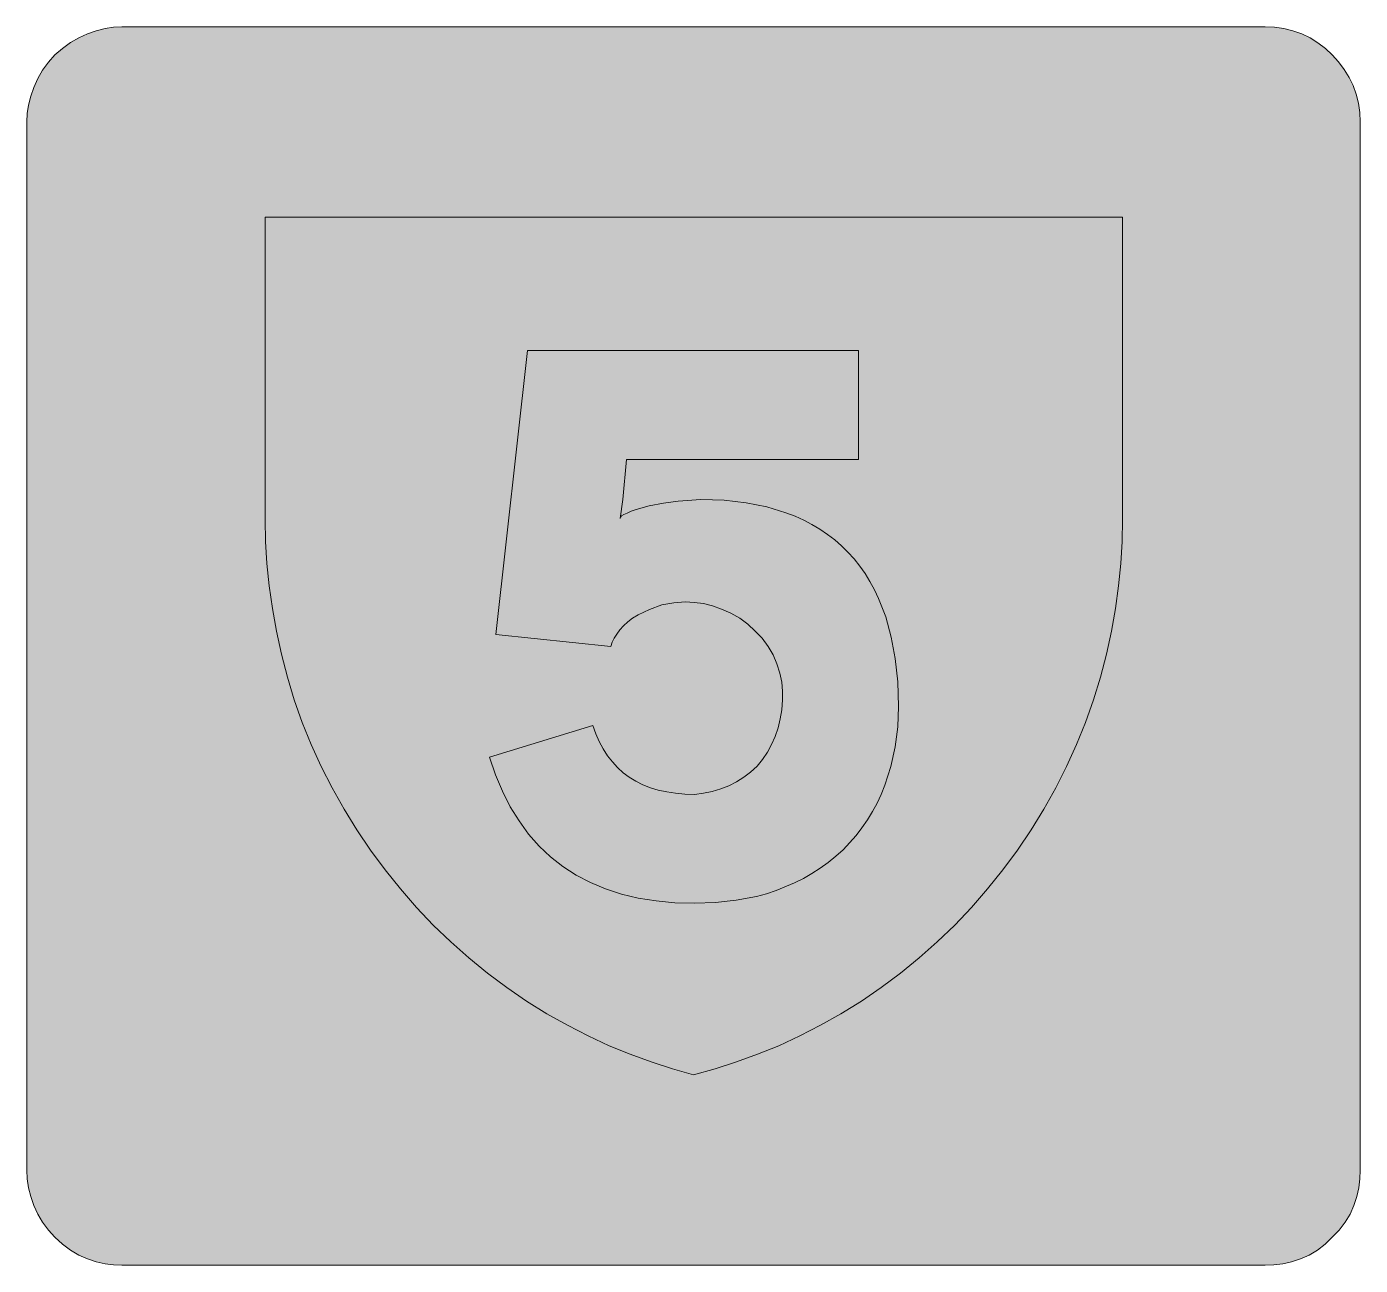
# Model space of a CAD drawing. Header units: metres. Extents: x 153 to 418, y 13 to 259.
import ezdxf

# ---------------------------------------------------------------- set-up
doc = ezdxf.new("R2010")
doc.units = ezdxf.units.M
for name, color, linetype, true_color in [('FILL_BLACK_000000', 7, 'Continuous', 0x000000), ('FILL_BLUE_0000FF', 7, 'Continuous', 0x0000ff), ('FILL_YELLOW_FFFF00', 7, 'Continuous', 0xffff00)]:
    doc.layers.add(name, color=color, linetype=linetype, true_color=true_color)

msp = doc.modelspace()

# ---------------------------------------------------------------- hatches: boundary and pattern name
at = {"layer": 'FILL_BLACK_000000', "true_color": 0x000000}
h = msp.add_hatch(color=7, dxfattribs=at)
h.dxf.hatch_style = 1
h.paths.add_polyline_path([(318.12, 172.98), (272.04, 172.98), (271.32, 165.06), (270.78, 161.28), (270.85, 161.55), (271.09, 161.82), (271.54, 162.09), (272.22, 162.36), (273, 162.74), (273.97, 163.08), (276.54, 163.8), (279.42, 164.32), (282.3, 164.7), (286.8, 165.06), (291.45, 164.89), (295.82, 164.4), (299.91, 163.57), (303.71, 162.42), (305.51, 161.72), (307.23, 160.94), (308.87, 160.08), (310.45, 159.15), (311.95, 158.13), (313.38, 157.03), (314.73, 155.85), (316, 154.6), (317.21, 153.26), (318.34, 151.85), (319.39, 150.36), (320.36, 148.79), (321.26, 147.15), (322.09, 145.42), (323.5, 141.75), (324.61, 137.77), (325.4, 133.48), (325.88, 128.9), (326.04, 124.02), (325.87, 119.98), (325.36, 115.99), (324.52, 112.1), (323.34, 108.36), (322.62, 106.56), (321.79, 104.82), (320.88, 103.13), (319.87, 101.5), (318.79, 99.92), (317.62, 98.41), (315.06, 95.58), (313.61, 94.27), (312.09, 93.05), (310.51, 91.91), (308.87, 90.85), (307.17, 89.88), (305.42, 89), (301.74, 87.48), (299.83, 86.85), (297.87, 86.33), (293.84, 85.54), (289.72, 85.1), (285.54, 84.96), (281.65, 85.07), (277.94, 85.42), (274.41, 85.98), (271.06, 86.78), (267.89, 87.8), (264.9, 89.05), (262.09, 90.53), (259.46, 92.23), (257.01, 94.15), (254.74, 96.31), (252.65, 98.68), (250.74, 101.29), (249, 104.11), (247.44, 107.17), (246.06, 110.44), (244.86, 113.94), (265.38, 120.24), (265.97, 118.6), (266.66, 117.04), (267.44, 115.59), (268.3, 114.23), (269.26, 112.99), (270.29, 111.86), (271.4, 110.86), (272.58, 109.98), (273.9, 109.16), (275.31, 108.46), (276.81, 107.87), (278.38, 107.39), (280.05, 107.03), (281.79, 106.77), (283.62, 106.61), (285.54, 106.56), (287.34, 106.77), (289.08, 107.13), (290.75, 107.63), (292.36, 108.27), (293.89, 109.05), (295.34, 109.95), (296.7, 110.98), (297.96, 112.14), (299.05, 113.47), (300.01, 114.9), (300.85, 116.42), (301.56, 118.03), (302.13, 119.73), (302.57, 121.51), (302.86, 123.36), (303, 125.28), (303.03, 127.04), (302.86, 128.81), (302.49, 130.62), (301.92, 132.48), (301.14, 134.23), (300.16, 135.92), (298.98, 137.52), (297.6, 138.96), (296.15, 140.34), (294.54, 141.52), (292.79, 142.5), (290.94, 143.28), (289.16, 143.96), (287.34, 144.4), (285.52, 144.65), (283.74, 144.72), (281.47, 144.58), (279.06, 144.18), (276.65, 143.26), (274.38, 142.2), (273.29, 141.5), (272.32, 140.76), (271.47, 139.99), (270.73, 139.18), (270.12, 138.37), (269.62, 137.54), (269.24, 136.72), (268.98, 135.9), (246.12, 138.24), (252.42, 194.58), (318.12, 194.58), (318.12, 172.98)])
at = {"layer": 'FILL_BLUE_0000FF', "true_color": 0x0000ff}
h = msp.add_hatch(color=7, dxfattribs=at)
h.dxf.hatch_style = 1
h.paths.add_polyline_path([(400.64, 258.75), (402.49, 258.47), (404.29, 258.02), (406.03, 257.4), (407.69, 256.61), (409.26, 255.65), (410.73, 254.53), (412.08, 253.26), (413.35, 251.86), (414.47, 250.37), (415.43, 248.79), (416.22, 247.14), (416.84, 245.42), (417.29, 243.64), (417.57, 241.81), (417.66, 239.94), (417.66, 32.04), (417.59, 30.28), (417.37, 28.53), (416.98, 26.77), (416.4, 25.02), (415.62, 23.3), (414.65, 21.67), (413.46, 20.13), (412.08, 18.72), (410.67, 17.34), (409.13, 16.16), (407.5, 15.18), (405.78, 14.4), (404.03, 13.82), (402.27, 13.43), (400.52, 13.21), (398.76, 13.14), (171.96, 13.14), (170.31, 13.21), (168.61, 13.43), (166.87, 13.82), (165.12, 14.4), (163.4, 15.18), (161.75, 16.16), (160.16, 17.34), (158.64, 18.72), (157.36, 20.13), (156.23, 21.67), (155.27, 23.3), (154.5, 25.02), (153.9, 26.77), (153.44, 28.53), (153.16, 30.28), (153.06, 32.04), (153.06, 239.94), (153.16, 241.59), (153.44, 243.29), (153.9, 245.03), (154.5, 246.78), (155.27, 248.53), (156.23, 250.22), (157.36, 251.82), (158.64, 253.26), (160.16, 254.54), (161.75, 255.67), (163.4, 256.63), (165.12, 257.4), (166.87, 258), (168.61, 258.46), (170.31, 258.74), (171.96, 258.84), (398.76, 258.84), (400.64, 258.75)])
at = {"layer": 'FILL_YELLOW_FFFF00', "true_color": 0xffff00}
h = msp.add_hatch(color=7, dxfattribs=at)
h.dxf.hatch_style = 1
h.paths.add_polyline_path([(281.17, 52.12), (276.99, 53.48), (272.8, 55.02), (268.62, 56.7), (264.47, 58.66), (260.36, 60.77), (256.29, 63.05), (252.24, 65.52), (248.31, 68.23), (244.49, 71.09), (240.78, 74.11), (237.19, 77.29), (233.72, 80.62), (230.4, 84.12), (227.2, 87.79), (224.16, 91.62), (221.28, 95.52), (218.56, 99.54), (216.03, 103.65), (213.67, 107.84), (211.51, 112.11), (209.53, 116.45), (207.75, 120.84), (206.16, 125.28), (204.78, 129.84), (203.59, 134.37), (202.62, 138.9), (201.84, 143.46), (201.16, 147.91), (200.71, 152.35), (200.47, 156.75), (200.4, 161.1), (200.4, 221.04), (370.5, 221.04), (370.5, 161.1), (370.4, 156.75), (370.12, 152.35), (369.66, 147.91), (369.06, 143.46), (368.28, 138.9), (367.3, 134.37), (366.12, 129.84), (364.74, 125.28), (363.15, 120.84), (361.37, 116.45), (359.39, 112.11), (357.22, 107.84), (354.87, 103.65), (352.34, 99.54), (349.62, 95.52), (346.74, 91.62), (343.7, 87.79), (340.5, 84.12), (337.18, 80.62), (333.71, 77.29), (330.12, 74.11), (326.41, 71.09), (322.59, 68.23), (318.66, 65.52), (314.61, 63.05), (310.54, 60.77), (306.43, 58.66), (302.28, 56.7), (298.09, 55.02), (293.89, 53.48), (289.65, 52.12), (285.36, 50.94), (281.17, 52.12)])

# ---------------------------------------------------------------- linework, layer by layer
at = {"layer": 'FILL_BLACK_000000', "lineweight": 0, "true_color": 0x000000}
msp.add_lwpolyline([(318.12, 172.98), (272.04, 172.98), (271.32, 165.06), (270.78, 161.28), (270.85, 161.55), (271.09, 161.82), (271.54, 162.09), (272.22, 162.36), (273, 162.74), (273.97, 163.08), (276.54, 163.8), (279.42, 164.32), (282.3, 164.7), (286.8, 165.06), (291.45, 164.89), (295.82, 164.4), (299.91, 163.57), (303.71, 162.42), (305.51, 161.72), (307.23, 160.94), (308.87, 160.08), (310.45, 159.15), (311.95, 158.13), (313.38, 157.03), (314.73, 155.85), (316, 154.6), (317.21, 153.26), (318.34, 151.85), (319.39, 150.36), (320.36, 148.79), (321.26, 147.15), (322.09, 145.42), (323.5, 141.75), (324.61, 137.77), (325.4, 133.48), (325.88, 128.9), (326.04, 124.02), (325.87, 119.98), (325.36, 115.99), (324.52, 112.1), (323.34, 108.36), (322.62, 106.56), (321.79, 104.82), (320.88, 103.13), (319.87, 101.5), (318.79, 99.92), (317.62, 98.41), (315.06, 95.58), (313.61, 94.27), (312.09, 93.05), (310.51, 91.91), (308.87, 90.85), (307.17, 89.88), (305.42, 89), (301.74, 87.48), (299.83, 86.85), (297.87, 86.33), (293.84, 85.54), (289.72, 85.1), (285.54, 84.96), (281.65, 85.07), (277.94, 85.42), (274.41, 85.98), (271.06, 86.78), (267.89, 87.8), (264.9, 89.05), (262.09, 90.53), (259.46, 92.23), (257.01, 94.15), (254.74, 96.31), (252.65, 98.68), (250.74, 101.29), (249, 104.11), (247.44, 107.17), (246.06, 110.44), (244.86, 113.94), (265.38, 120.24), (265.97, 118.6), (266.66, 117.04), (267.44, 115.59), (268.3, 114.23), (269.26, 112.99), (270.29, 111.86), (271.4, 110.86), (272.58, 109.98), (273.9, 109.16), (275.31, 108.46), (276.81, 107.87), (278.38, 107.39), (280.05, 107.03), (281.79, 106.77), (283.62, 106.61), (285.54, 106.56), (287.34, 106.77), (289.08, 107.13), (290.75, 107.63), (292.36, 108.27), (293.89, 109.05), (295.34, 109.95), (296.7, 110.98), (297.96, 112.14), (299.05, 113.47), (300.01, 114.9), (300.85, 116.42), (301.56, 118.03), (302.13, 119.73), (302.57, 121.51), (302.86, 123.36), (303, 125.28), (303.03, 127.04), (302.86, 128.81), (302.49, 130.62), (301.92, 132.48), (301.14, 134.23), (300.16, 135.92), (298.98, 137.52), (297.6, 138.96), (296.15, 140.34), (294.54, 141.52), (292.79, 142.5), (290.94, 143.28), (289.16, 143.96), (287.34, 144.4), (285.52, 144.65), (283.74, 144.72), (281.47, 144.58), (279.06, 144.18), (276.65, 143.26), (274.38, 142.2), (273.29, 141.5), (272.32, 140.76), (271.47, 139.99), (270.73, 139.18), (270.12, 138.37), (269.62, 137.54), (269.24, 136.72), (268.98, 135.9), (246.12, 138.24), (252.42, 194.58), (318.12, 194.58)], close=True, dxfattribs=at)
at = {"layer": 'FILL_BLUE_0000FF', "lineweight": 0, "true_color": 0x0000ff}
msp.add_lwpolyline([(400.64, 258.75), (402.49, 258.47), (404.29, 258.02), (406.03, 257.4), (407.69, 256.61), (409.26, 255.65), (410.73, 254.53), (412.08, 253.26), (413.35, 251.86), (414.47, 250.37), (415.43, 248.79), (416.22, 247.14), (416.84, 245.42), (417.29, 243.64), (417.57, 241.81), (417.66, 239.94), (417.66, 32.04), (417.59, 30.28), (417.37, 28.53), (416.98, 26.77), (416.4, 25.02), (415.62, 23.3), (414.65, 21.67), (413.46, 20.13), (412.08, 18.72), (410.67, 17.34), (409.13, 16.16), (407.5, 15.18), (405.78, 14.4), (404.03, 13.82), (402.27, 13.43), (400.52, 13.21), (398.76, 13.14), (171.96, 13.14), (170.31, 13.21), (168.61, 13.43), (166.87, 13.82), (165.12, 14.4), (163.4, 15.18), (161.75, 16.16), (160.16, 17.34), (158.64, 18.72), (157.36, 20.13), (156.23, 21.67), (155.27, 23.3), (154.5, 25.02), (153.9, 26.77), (153.44, 28.53), (153.16, 30.28), (153.06, 32.04), (153.06, 239.94), (153.16, 241.59), (153.44, 243.29), (153.9, 245.03), (154.5, 246.78), (155.27, 248.53), (156.23, 250.22), (157.36, 251.82), (158.64, 253.26), (160.16, 254.54), (161.75, 255.67), (163.4, 256.63), (165.12, 257.4), (166.87, 258), (168.61, 258.46), (170.31, 258.74), (171.96, 258.84), (398.76, 258.84)], close=True, dxfattribs=at)
at = {"layer": 'FILL_YELLOW_FFFF00', "lineweight": 0, "true_color": 0xffff00}
msp.add_lwpolyline([(281.17, 52.12), (276.99, 53.48), (272.8, 55.02), (268.62, 56.7), (264.47, 58.66), (260.36, 60.77), (256.29, 63.05), (252.24, 65.52), (248.31, 68.23), (244.49, 71.09), (240.78, 74.11), (237.19, 77.29), (233.72, 80.62), (230.4, 84.12), (227.2, 87.79), (224.16, 91.62), (221.28, 95.52), (218.56, 99.54), (216.03, 103.65), (213.67, 107.84), (211.51, 112.11), (209.53, 116.45), (207.75, 120.84), (206.16, 125.28), (204.78, 129.84), (203.59, 134.37), (202.62, 138.9), (201.84, 143.46), (201.16, 147.91), (200.71, 152.35), (200.47, 156.75), (200.4, 161.1), (200.4, 221.04), (370.5, 221.04), (370.5, 161.1), (370.4, 156.75), (370.12, 152.35), (369.66, 147.91), (369.06, 143.46), (368.28, 138.9), (367.3, 134.37), (366.12, 129.84), (364.74, 125.28), (363.15, 120.84), (361.37, 116.45), (359.39, 112.11), (357.22, 107.84), (354.87, 103.65), (352.34, 99.54), (349.62, 95.52), (346.74, 91.62), (343.7, 87.79), (340.5, 84.12), (337.18, 80.62), (333.71, 77.29), (330.12, 74.11), (326.41, 71.09), (322.59, 68.23), (318.66, 65.52), (314.61, 63.05), (310.54, 60.77), (306.43, 58.66), (302.28, 56.7), (298.09, 55.02), (293.89, 53.48), (289.65, 52.12), (285.36, 50.94)], close=True, dxfattribs=at)

doc.saveas('drawing.dxf')
